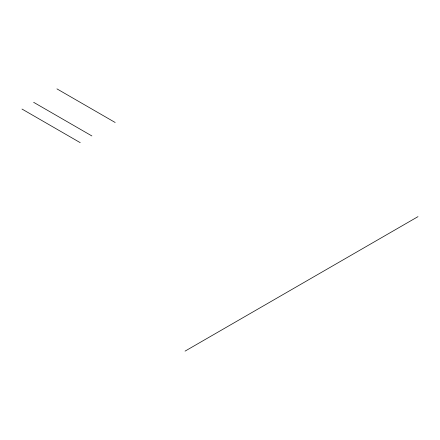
<?xml version="1.0" encoding="UTF-8"?>
<svg xmlns="http://www.w3.org/2000/svg" width="440" height="440" viewBox="0 0 440 440"><rect width="100%" height="100%" fill="white"/><g stroke="black" fill="none" stroke-linecap="round" stroke-linejoin="round"><path stroke-width="0.66" d="M185.059 351.125L418 216.639M56.942 88.875L115.176 122.496M33.649 102.322L91.883 135.944M22 109.049L80.234 142.67"/></g></svg>
